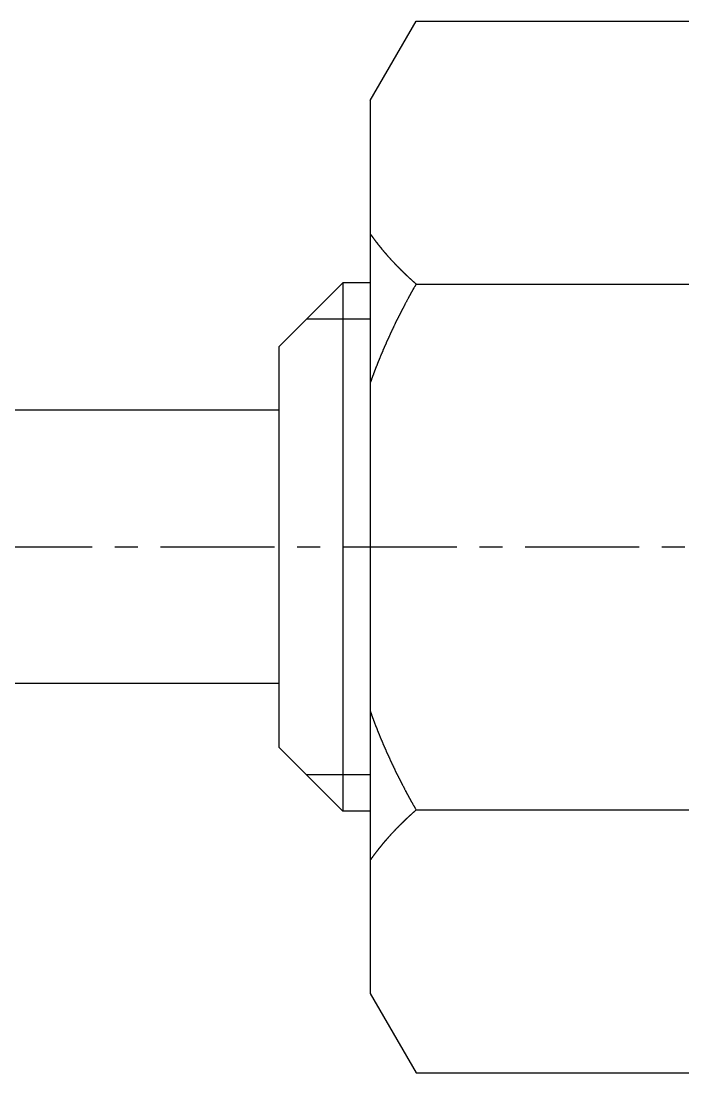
# Model space of a CAD drawing. Extents: x 56 to 259, y 61 to 128.
# Drawn here: x 105.59 to 112.92, y 105.6 to 117.15 of the extents above; entities that cross this region are included whole.
import ezdxf

# ---------------------------------------------------------------- set-up
doc = ezdxf.new("R2010")
doc.units = 0
doc.linetypes.add('CENTER', pattern=[2, 1.25, -0.25, 0.25, -0.25])
doc.layers.get('0').update_dxf_attribs({"linetype": 'CONTINUOUS'})
doc.layers.add('CENTER', color=1, linetype='CENTER')

msp = doc.modelspace()

# ---------------------------------------------------------------- linework, layer by layer
at = {"color": 7, "linetype": 'CONTINUOUS'}
for p, q in [((109.423, 116.273), (109.928, 117.146)), ((109.928, 117.146), (112.919, 117.146)), ((109.423, 116.273), (109.423, 106.473)), ((108.423, 113.573), (109.123, 114.273)), ((109.423, 114.273), (109.123, 114.273)), ((109.123, 114.273), (109.123, 108.473)), ((109.928, 114.259), (112.919, 114.259)), ((108.423, 109.173), (108.423, 113.573)), ((108.423, 112.873), (104.923, 112.873)), ((108.423, 109.873), (104.923, 109.873)), ((108.423, 109.173), (109.123, 108.473)), ((109.423, 108.473), (109.123, 108.473)), ((109.928, 108.486), (112.919, 108.486)), ((109.423, 106.473), (109.928, 105.599)), ((109.928, 105.599), (112.919, 105.599))]:
    msp.add_line(p, q, dxfattribs=at)
at = {"color": 3, "linetype": 'CONTINUOUS'}
for p, q in [((109.423, 113.873), (108.723, 113.873)), ((109.423, 108.873), (108.723, 108.873))]:
    msp.add_line(p, q, dxfattribs=at)
at = {"color": 7}
for points in [[(109.423, 114.81, 0), (109.425, 114.808, 0), (109.426, 114.806, 0), (109.428, 114.804, 0), (109.429, 114.802, 0), (109.431, 114.8, 0), (109.432, 114.797, 0), (109.434, 114.795, 0), (109.435, 114.793, 0), (109.437, 114.791, 0), (109.438, 114.789, 0), (109.44, 114.787, 0), (109.441, 114.785, 0), (109.443, 114.783, 0), (109.445, 114.78, 0), (109.446, 114.778, 0), (109.448, 114.776, 0), (109.449, 114.774, 0), (109.451, 114.772, 0), (109.452, 114.77, 0), (109.454, 114.768, 0), (109.455, 114.766, 0), (109.457, 114.764, 0), (109.458, 114.762, 0), (109.46, 114.759, 0), (109.462, 114.757, 0), (109.463, 114.755, 0), (109.465, 114.753, 0), (109.466, 114.751, 0), (109.468, 114.749, 0), (109.469, 114.747, 0), (109.471, 114.745, 0), (109.472, 114.743, 0), (109.474, 114.741, 0), (109.476, 114.739, 0), (109.477, 114.736, 0), (109.479, 114.734, 0), (109.48, 114.732, 0), (109.482, 114.73, 0), (109.483, 114.728, 0), (109.485, 114.726, 0), (109.487, 114.724, 0), (109.488, 114.722, 0), (109.49, 114.72, 0), (109.491, 114.718, 0), (109.493, 114.716, 0), (109.495, 114.714, 0), (109.496, 114.712, 0), (109.498, 114.71, 0), (109.499, 114.708, 0), (109.501, 114.705, 0), (109.503, 114.703, 0), (109.504, 114.701, 0), (109.506, 114.699, 0), (109.507, 114.697, 0), (109.509, 114.695, 0), (109.511, 114.693, 0), (109.512, 114.691, 0), (109.514, 114.689, 0), (109.516, 114.687, 0), (109.517, 114.685, 0), (109.519, 114.683, 0), (109.52, 114.681, 0), (109.522, 114.679, 0), (109.524, 114.677, 0), (109.525, 114.675, 0), (109.527, 114.673, 0), (109.529, 114.671, 0), (109.53, 114.669, 0), (109.532, 114.667, 0), (109.533, 114.665, 0), (109.535, 114.663, 0), (109.537, 114.661, 0), (109.538, 114.659, 0), (109.54, 114.657, 0), (109.542, 114.655, 0), (109.543, 114.652, 0), (109.545, 114.65, 0), (109.547, 114.648, 0), (109.548, 114.646, 0), (109.55, 114.644, 0), (109.552, 114.642, 0), (109.553, 114.64, 0), (109.555, 114.638, 0), (109.557, 114.636, 0), (109.558, 114.634, 0), (109.56, 114.632, 0), (109.562, 114.63, 0), (109.563, 114.628, 0), (109.565, 114.626, 0), (109.567, 114.624, 0), (109.568, 114.622, 0), (109.57, 114.62, 0), (109.572, 114.618, 0), (109.573, 114.616, 0), (109.575, 114.614, 0), (109.577, 114.612, 0), (109.578, 114.61, 0), (109.58, 114.608, 0), (109.582, 114.606, 0), (109.584, 114.605, 0), (109.585, 114.603, 0), (109.587, 114.601, 0), (109.589, 114.599, 0), (109.59, 114.597, 0), (109.592, 114.595, 0), (109.594, 114.593, 0), (109.595, 114.591, 0), (109.597, 114.589, 0), (109.599, 114.587, 0), (109.601, 114.585, 0), (109.602, 114.583, 0), (109.604, 114.581, 0), (109.606, 114.579, 0), (109.607, 114.577, 0), (109.609, 114.575, 0), (109.611, 114.573, 0), (109.613, 114.571, 0), (109.614, 114.569, 0), (109.616, 114.567, 0), (109.618, 114.565, 0), (109.62, 114.563, 0), (109.621, 114.561, 0), (109.623, 114.559, 0), (109.625, 114.557, 0), (109.626, 114.555, 0), (109.628, 114.553, 0), (109.63, 114.552, 0), (109.632, 114.55, 0), (109.633, 114.548, 0), (109.635, 114.546, 0), (109.637, 114.544, 0), (109.639, 114.542, 0), (109.64, 114.54, 0), (109.642, 114.538, 0), (109.644, 114.536, 0), (109.646, 114.534, 0), (109.647, 114.532, 0), (109.649, 114.53, 0), (109.651, 114.528, 0), (109.653, 114.526, 0), (109.654, 114.524, 0), (109.656, 114.523, 0), (109.658, 114.521, 0), (109.66, 114.519, 0), (109.662, 114.517, 0), (109.663, 114.515, 0), (109.665, 114.513, 0), (109.667, 114.511, 0), (109.669, 114.509, 0), (109.67, 114.507, 0), (109.672, 114.505, 0), (109.674, 114.503, 0), (109.676, 114.502, 0), (109.677, 114.5, 0), (109.679, 114.498, 0), (109.681, 114.496, 0), (109.683, 114.494, 0), (109.685, 114.492, 0), (109.686, 114.49, 0), (109.688, 114.488, 0), (109.69, 114.486, 0), (109.692, 114.484, 0), (109.694, 114.483, 0), (109.695, 114.481, 0), (109.697, 114.479, 0), (109.699, 114.477, 0), (109.701, 114.475, 0), (109.703, 114.473, 0), (109.704, 114.471, 0), (109.706, 114.469, 0), (109.708, 114.467, 0), (109.71, 114.466, 0), (109.712, 114.464, 0), (109.713, 114.462, 0), (109.715, 114.46, 0), (109.717, 114.458, 0), (109.719, 114.456, 0), (109.721, 114.454, 0), (109.723, 114.453, 0), (109.724, 114.451, 0), (109.726, 114.449, 0), (109.728, 114.447, 0), (109.73, 114.445, 0), (109.732, 114.443, 0), (109.734, 114.441, 0), (109.735, 114.439, 0), (109.737, 114.438, 0), (109.739, 114.436, 0), (109.741, 114.434, 0), (109.743, 114.432, 0), (109.745, 114.43, 0), (109.746, 114.428, 0), (109.748, 114.427, 0), (109.75, 114.425, 0), (109.752, 114.423, 0), (109.754, 114.421, 0), (109.756, 114.419, 0), (109.757, 114.417, 0), (109.759, 114.415, 0), (109.761, 114.414, 0), (109.763, 114.412, 0), (109.765, 114.41, 0), (109.767, 114.408, 0), (109.769, 114.406, 0), (109.77, 114.404, 0), (109.772, 114.403, 0), (109.774, 114.401, 0), (109.776, 114.399, 0), (109.778, 114.397, 0), (109.78, 114.395, 0), (109.782, 114.394, 0), (109.783, 114.392, 0), (109.785, 114.39, 0), (109.787, 114.388, 0), (109.789, 114.386, 0), (109.791, 114.384, 0), (109.793, 114.383, 0), (109.795, 114.381, 0), (109.797, 114.379, 0), (109.798, 114.377, 0), (109.8, 114.375, 0), (109.802, 114.374, 0), (109.804, 114.372, 0), (109.806, 114.37, 0), (109.808, 114.368, 0), (109.81, 114.366, 0), (109.812, 114.365, 0), (109.814, 114.363, 0), (109.815, 114.361, 0), (109.817, 114.359, 0), (109.819, 114.357, 0), (109.821, 114.356, 0), (109.823, 114.354, 0), (109.825, 114.352, 0), (109.827, 114.35, 0), (109.829, 114.348, 0), (109.831, 114.347, 0), (109.833, 114.345, 0), (109.834, 114.343, 0), (109.836, 114.341, 0), (109.838, 114.34, 0), (109.84, 114.338, 0), (109.842, 114.336, 0), (109.844, 114.334, 0), (109.846, 114.332, 0), (109.848, 114.331, 0), (109.85, 114.329, 0), (109.852, 114.327, 0), (109.854, 114.325, 0), (109.855, 114.324, 0), (109.857, 114.322, 0), (109.859, 114.32, 0), (109.861, 114.318, 0), (109.863, 114.317, 0), (109.865, 114.315, 0), (109.867, 114.313, 0), (109.869, 114.311, 0), (109.871, 114.31, 0), (109.873, 114.308, 0), (109.875, 114.306, 0), (109.877, 114.304, 0), (109.879, 114.303, 0), (109.881, 114.301, 0), (109.883, 114.299, 0), (109.884, 114.297, 0), (109.886, 114.296, 0), (109.888, 114.294, 0), (109.89, 114.292, 0), (109.892, 114.29, 0), (109.894, 114.289, 0), (109.896, 114.287, 0), (109.898, 114.285, 0), (109.9, 114.284, 0), (109.902, 114.282, 0), (109.904, 114.28, 0), (109.906, 114.278, 0), (109.908, 114.277, 0), (109.91, 114.275, 0), (109.912, 114.273, 0), (109.914, 114.271, 0), (109.916, 114.27, 0), (109.918, 114.268, 0), (109.92, 114.266, 0), (109.922, 114.265, 0), (109.924, 114.263, 0), (109.926, 114.261, 0), (109.928, 114.259, 0)], [(109.928, 114.259, 0), (109.925, 114.256, 0), (109.923, 114.252, 0), (109.921, 114.249, 0), (109.919, 114.245, 0), (109.917, 114.241, 0), (109.915, 114.238, 0), (109.913, 114.234, 0), (109.911, 114.23, 0), (109.909, 114.227, 0), (109.907, 114.223, 0), (109.905, 114.22, 0), (109.903, 114.216, 0), (109.901, 114.212, 0), (109.899, 114.209, 0), (109.896, 114.205, 0), (109.894, 114.201, 0), (109.892, 114.198, 0), (109.89, 114.194, 0), (109.888, 114.191, 0), (109.886, 114.187, 0), (109.884, 114.183, 0), (109.882, 114.18, 0), (109.88, 114.176, 0), (109.878, 114.172, 0), (109.876, 114.169, 0), (109.874, 114.165, 0), (109.872, 114.161, 0), (109.87, 114.158, 0), (109.868, 114.154, 0), (109.866, 114.15, 0), (109.864, 114.147, 0), (109.862, 114.143, 0), (109.86, 114.139, 0), (109.858, 114.136, 0), (109.856, 114.132, 0), (109.854, 114.128, 0), (109.852, 114.125, 0), (109.85, 114.121, 0), (109.848, 114.117, 0), (109.846, 114.114, 0), (109.844, 114.11, 0), (109.842, 114.106, 0), (109.84, 114.103, 0), (109.838, 114.099, 0), (109.836, 114.095, 0), (109.834, 114.092, 0), (109.832, 114.088, 0), (109.83, 114.084, 0), (109.828, 114.081, 0), (109.826, 114.077, 0), (109.824, 114.073, 0), (109.822, 114.07, 0), (109.82, 114.066, 0), (109.818, 114.062, 0), (109.816, 114.059, 0), (109.814, 114.055, 0), (109.812, 114.051, 0), (109.81, 114.048, 0), (109.808, 114.044, 0), (109.806, 114.04, 0), (109.804, 114.037, 0), (109.802, 114.033, 0), (109.8, 114.029, 0), (109.798, 114.025, 0), (109.796, 114.022, 0), (109.795, 114.018, 0), (109.793, 114.014, 0), (109.791, 114.011, 0), (109.789, 114.007, 0), (109.787, 114.003, 0), (109.785, 114, 0), (109.783, 113.996, 0), (109.781, 113.992, 0), (109.779, 113.988, 0), (109.777, 113.985, 0), (109.775, 113.981, 0), (109.773, 113.977, 0), (109.771, 113.974, 0), (109.769, 113.97, 0), (109.768, 113.966, 0), (109.766, 113.963, 0), (109.764, 113.959, 0), (109.762, 113.955, 0), (109.76, 113.951, 0), (109.758, 113.948, 0), (109.756, 113.944, 0), (109.754, 113.94, 0), (109.752, 113.936, 0), (109.75, 113.933, 0), (109.749, 113.929, 0), (109.747, 113.925, 0), (109.745, 113.922, 0), (109.743, 113.918, 0), (109.741, 113.914, 0), (109.739, 113.91, 0), (109.737, 113.907, 0), (109.735, 113.903, 0), (109.734, 113.899, 0), (109.732, 113.895, 0), (109.73, 113.892, 0), (109.728, 113.888, 0), (109.726, 113.884, 0), (109.724, 113.881, 0), (109.722, 113.877, 0), (109.721, 113.873, 0), (109.719, 113.869, 0), (109.717, 113.866, 0), (109.715, 113.862, 0), (109.713, 113.858, 0), (109.711, 113.854, 0), (109.709, 113.851, 0), (109.708, 113.847, 0), (109.706, 113.843, 0), (109.704, 113.839, 0), (109.702, 113.836, 0), (109.7, 113.832, 0), (109.698, 113.828, 0), (109.697, 113.824, 0), (109.695, 113.821, 0), (109.693, 113.817, 0), (109.691, 113.813, 0), (109.689, 113.809, 0), (109.688, 113.806, 0), (109.686, 113.802, 0), (109.684, 113.798, 0), (109.682, 113.794, 0), (109.68, 113.79, 0), (109.679, 113.787, 0), (109.677, 113.783, 0), (109.675, 113.779, 0), (109.673, 113.775, 0), (109.671, 113.772, 0), (109.67, 113.768, 0), (109.668, 113.764, 0), (109.666, 113.76, 0), (109.664, 113.756, 0), (109.662, 113.753, 0), (109.661, 113.749, 0), (109.659, 113.745, 0), (109.657, 113.741, 0), (109.655, 113.738, 0), (109.654, 113.734, 0), (109.652, 113.73, 0), (109.65, 113.726, 0), (109.648, 113.722, 0), (109.646, 113.719, 0), (109.645, 113.715, 0), (109.643, 113.711, 0), (109.641, 113.707, 0), (109.639, 113.704, 0), (109.638, 113.7, 0), (109.636, 113.696, 0), (109.634, 113.692, 0), (109.633, 113.688, 0), (109.631, 113.685, 0), (109.629, 113.681, 0), (109.627, 113.677, 0), (109.626, 113.673, 0), (109.624, 113.669, 0), (109.622, 113.666, 0), (109.62, 113.662, 0), (109.619, 113.658, 0), (109.617, 113.654, 0), (109.615, 113.65, 0), (109.614, 113.647, 0), (109.612, 113.643, 0), (109.61, 113.639, 0), (109.608, 113.635, 0), (109.607, 113.631, 0), (109.605, 113.627, 0), (109.603, 113.624, 0), (109.602, 113.62, 0), (109.6, 113.616, 0), (109.598, 113.612, 0), (109.597, 113.608, 0), (109.595, 113.605, 0), (109.593, 113.601, 0), (109.591, 113.597, 0), (109.59, 113.593, 0), (109.588, 113.589, 0), (109.586, 113.585, 0), (109.585, 113.582, 0), (109.583, 113.578, 0), (109.581, 113.574, 0), (109.58, 113.57, 0), (109.578, 113.566, 0), (109.576, 113.562, 0), (109.575, 113.559, 0), (109.573, 113.555, 0), (109.571, 113.551, 0), (109.57, 113.547, 0), (109.568, 113.543, 0), (109.567, 113.539, 0), (109.565, 113.536, 0), (109.563, 113.532, 0), (109.562, 113.528, 0), (109.56, 113.524, 0), (109.558, 113.52, 0), (109.557, 113.516, 0), (109.555, 113.513, 0), (109.553, 113.509, 0), (109.552, 113.505, 0), (109.55, 113.501, 0), (109.549, 113.497, 0), (109.547, 113.493, 0), (109.545, 113.489, 0), (109.544, 113.486, 0), (109.542, 113.482, 0), (109.541, 113.478, 0), (109.539, 113.474, 0), (109.537, 113.47, 0), (109.536, 113.466, 0), (109.534, 113.462, 0), (109.533, 113.459, 0), (109.531, 113.455, 0), (109.529, 113.451, 0), (109.528, 113.447, 0), (109.526, 113.443, 0), (109.525, 113.439, 0), (109.523, 113.435, 0), (109.521, 113.432, 0), (109.52, 113.428, 0), (109.518, 113.424, 0), (109.517, 113.42, 0), (109.515, 113.416, 0), (109.514, 113.412, 0), (109.512, 113.408, 0), (109.511, 113.404, 0), (109.509, 113.401, 0), (109.507, 113.397, 0), (109.506, 113.393, 0), (109.504, 113.389, 0), (109.503, 113.385, 0), (109.501, 113.381, 0), (109.5, 113.377, 0), (109.498, 113.373, 0), (109.497, 113.37, 0), (109.495, 113.366, 0), (109.494, 113.362, 0), (109.492, 113.358, 0), (109.49, 113.354, 0), (109.489, 113.35, 0), (109.487, 113.346, 0), (109.486, 113.342, 0), (109.484, 113.338, 0), (109.483, 113.335, 0), (109.481, 113.331, 0), (109.48, 113.327, 0), (109.478, 113.323, 0), (109.477, 113.319, 0), (109.475, 113.315, 0), (109.474, 113.311, 0), (109.472, 113.307, 0), (109.471, 113.303, 0), (109.469, 113.299, 0), (109.468, 113.296, 0), (109.466, 113.292, 0), (109.465, 113.288, 0), (109.463, 113.284, 0), (109.462, 113.28, 0), (109.461, 113.276, 0), (109.459, 113.272, 0), (109.458, 113.268, 0), (109.456, 113.264, 0), (109.455, 113.26, 0), (109.453, 113.257, 0), (109.452, 113.253, 0), (109.45, 113.249, 0), (109.449, 113.245, 0), (109.447, 113.241, 0), (109.446, 113.237, 0), (109.444, 113.233, 0), (109.443, 113.229, 0), (109.442, 113.225, 0), (109.44, 113.221, 0), (109.439, 113.217, 0), (109.437, 113.213, 0), (109.436, 113.209, 0), (109.434, 113.206, 0), (109.433, 113.202, 0), (109.432, 113.198, 0), (109.43, 113.194, 0), (109.429, 113.19, 0), (109.427, 113.186, 0), (109.426, 113.182, 0), (109.424, 113.178, 0), (109.423, 113.174, 0)], [(109.423, 109.571, 0), (109.425, 109.567, 0), (109.426, 109.563, 0), (109.427, 109.559, 0), (109.429, 109.555, 0), (109.43, 109.551, 0), (109.432, 109.547, 0), (109.433, 109.543, 0), (109.435, 109.54, 0), (109.436, 109.536, 0), (109.437, 109.532, 0), (109.439, 109.528, 0), (109.44, 109.524, 0), (109.442, 109.52, 0), (109.443, 109.516, 0), (109.445, 109.512, 0), (109.446, 109.508, 0), (109.447, 109.504, 0), (109.449, 109.5, 0), (109.45, 109.496, 0), (109.452, 109.493, 0), (109.453, 109.489, 0), (109.455, 109.485, 0), (109.456, 109.481, 0), (109.458, 109.477, 0), (109.459, 109.473, 0), (109.461, 109.469, 0), (109.462, 109.465, 0), (109.464, 109.461, 0), (109.465, 109.457, 0), (109.467, 109.453, 0), (109.468, 109.45, 0), (109.47, 109.446, 0), (109.471, 109.442, 0), (109.472, 109.438, 0), (109.474, 109.434, 0), (109.475, 109.43, 0), (109.477, 109.426, 0), (109.478, 109.422, 0), (109.48, 109.418, 0), (109.481, 109.415, 0), (109.483, 109.411, 0), (109.485, 109.407, 0), (109.486, 109.403, 0), (109.488, 109.399, 0), (109.489, 109.395, 0), (109.491, 109.391, 0), (109.492, 109.387, 0), (109.494, 109.383, 0), (109.495, 109.38, 0), (109.497, 109.376, 0), (109.498, 109.372, 0), (109.5, 109.368, 0), (109.501, 109.364, 0), (109.503, 109.36, 0), (109.504, 109.356, 0), (109.506, 109.352, 0), (109.508, 109.348, 0), (109.509, 109.345, 0), (109.511, 109.341, 0), (109.512, 109.337, 0), (109.514, 109.333, 0), (109.515, 109.329, 0), (109.517, 109.325, 0), (109.518, 109.321, 0), (109.52, 109.318, 0), (109.522, 109.314, 0), (109.523, 109.31, 0), (109.525, 109.306, 0), (109.526, 109.302, 0), (109.528, 109.298, 0), (109.529, 109.294, 0), (109.531, 109.29, 0), (109.533, 109.287, 0), (109.534, 109.283, 0), (109.536, 109.279, 0), (109.537, 109.275, 0), (109.539, 109.271, 0), (109.541, 109.267, 0), (109.542, 109.263, 0), (109.544, 109.26, 0), (109.545, 109.256, 0), (109.547, 109.252, 0), (109.549, 109.248, 0), (109.55, 109.244, 0), (109.552, 109.24, 0), (109.554, 109.237, 0), (109.555, 109.233, 0), (109.557, 109.229, 0), (109.558, 109.225, 0), (109.56, 109.221, 0), (109.562, 109.217, 0), (109.563, 109.213, 0), (109.565, 109.21, 0), (109.567, 109.206, 0), (109.568, 109.202, 0), (109.57, 109.198, 0), (109.572, 109.194, 0), (109.573, 109.19, 0), (109.575, 109.187, 0), (109.577, 109.183, 0), (109.578, 109.179, 0), (109.58, 109.175, 0), (109.582, 109.171, 0), (109.583, 109.167, 0), (109.585, 109.164, 0), (109.587, 109.16, 0), (109.588, 109.156, 0), (109.59, 109.152, 0), (109.592, 109.148, 0), (109.593, 109.145, 0), (109.595, 109.141, 0), (109.597, 109.137, 0), (109.598, 109.133, 0), (109.6, 109.129, 0), (109.602, 109.125, 0), (109.603, 109.122, 0), (109.605, 109.118, 0), (109.607, 109.114, 0), (109.608, 109.11, 0), (109.61, 109.106, 0), (109.612, 109.103, 0), (109.614, 109.099, 0), (109.615, 109.095, 0), (109.617, 109.091, 0), (109.619, 109.087, 0), (109.62, 109.084, 0), (109.622, 109.08, 0), (109.624, 109.076, 0), (109.626, 109.072, 0), (109.627, 109.068, 0), (109.629, 109.065, 0), (109.631, 109.061, 0), (109.633, 109.057, 0), (109.634, 109.053, 0), (109.636, 109.049, 0), (109.638, 109.046, 0), (109.64, 109.042, 0), (109.641, 109.038, 0), (109.643, 109.034, 0), (109.645, 109.03, 0), (109.647, 109.027, 0), (109.648, 109.023, 0), (109.65, 109.019, 0), (109.652, 109.015, 0), (109.654, 109.011, 0), (109.655, 109.008, 0), (109.657, 109.004, 0), (109.659, 109, 0), (109.661, 108.996, 0), (109.662, 108.993, 0), (109.664, 108.989, 0), (109.666, 108.985, 0), (109.668, 108.981, 0), (109.67, 108.977, 0), (109.671, 108.974, 0), (109.673, 108.97, 0), (109.675, 108.966, 0), (109.677, 108.962, 0), (109.679, 108.959, 0), (109.68, 108.955, 0), (109.682, 108.951, 0), (109.684, 108.947, 0), (109.686, 108.944, 0), (109.688, 108.94, 0), (109.689, 108.936, 0), (109.691, 108.932, 0), (109.693, 108.929, 0), (109.695, 108.925, 0), (109.697, 108.921, 0), (109.698, 108.917, 0), (109.7, 108.913, 0), (109.702, 108.91, 0), (109.704, 108.906, 0), (109.706, 108.902, 0), (109.708, 108.898, 0), (109.709, 108.895, 0), (109.711, 108.891, 0), (109.713, 108.887, 0), (109.715, 108.884, 0), (109.717, 108.88, 0), (109.719, 108.876, 0), (109.721, 108.872, 0), (109.722, 108.869, 0), (109.724, 108.865, 0), (109.726, 108.861, 0), (109.728, 108.857, 0), (109.73, 108.854, 0), (109.732, 108.85, 0), (109.734, 108.846, 0), (109.735, 108.842, 0), (109.737, 108.839, 0), (109.739, 108.835, 0), (109.741, 108.831, 0), (109.743, 108.827, 0), (109.745, 108.824, 0), (109.747, 108.82, 0), (109.749, 108.816, 0), (109.75, 108.813, 0), (109.752, 108.809, 0), (109.754, 108.805, 0), (109.756, 108.801, 0), (109.758, 108.798, 0), (109.76, 108.794, 0), (109.762, 108.79, 0), (109.764, 108.787, 0), (109.766, 108.783, 0), (109.768, 108.779, 0), (109.769, 108.775, 0), (109.771, 108.772, 0), (109.773, 108.768, 0), (109.775, 108.764, 0), (109.777, 108.761, 0), (109.779, 108.757, 0), (109.781, 108.753, 0), (109.783, 108.749, 0), (109.785, 108.746, 0), (109.787, 108.742, 0), (109.789, 108.738, 0), (109.791, 108.735, 0), (109.793, 108.731, 0), (109.795, 108.727, 0), (109.796, 108.724, 0), (109.798, 108.72, 0), (109.8, 108.716, 0), (109.802, 108.712, 0), (109.804, 108.709, 0), (109.806, 108.705, 0), (109.808, 108.701, 0), (109.81, 108.698, 0), (109.812, 108.694, 0), (109.814, 108.69, 0), (109.816, 108.687, 0), (109.818, 108.683, 0), (109.82, 108.679, 0), (109.822, 108.676, 0), (109.824, 108.672, 0), (109.826, 108.668, 0), (109.828, 108.665, 0), (109.83, 108.661, 0), (109.832, 108.657, 0), (109.834, 108.654, 0), (109.836, 108.65, 0), (109.838, 108.646, 0), (109.84, 108.643, 0), (109.842, 108.639, 0), (109.844, 108.635, 0), (109.846, 108.632, 0), (109.848, 108.628, 0), (109.85, 108.624, 0), (109.852, 108.621, 0), (109.854, 108.617, 0), (109.856, 108.613, 0), (109.858, 108.61, 0), (109.86, 108.606, 0), (109.862, 108.602, 0), (109.864, 108.599, 0), (109.866, 108.595, 0), (109.868, 108.591, 0), (109.87, 108.588, 0), (109.872, 108.584, 0), (109.874, 108.58, 0), (109.876, 108.577, 0), (109.878, 108.573, 0), (109.88, 108.569, 0), (109.882, 108.566, 0), (109.884, 108.562, 0), (109.886, 108.559, 0), (109.888, 108.555, 0), (109.89, 108.551, 0), (109.892, 108.548, 0), (109.894, 108.544, 0), (109.896, 108.54, 0), (109.899, 108.537, 0), (109.901, 108.533, 0), (109.903, 108.529, 0), (109.905, 108.526, 0), (109.907, 108.522, 0), (109.909, 108.519, 0), (109.911, 108.515, 0), (109.913, 108.511, 0), (109.915, 108.508, 0), (109.917, 108.504, 0), (109.919, 108.5, 0), (109.921, 108.497, 0), (109.923, 108.493, 0), (109.925, 108.49, 0), (109.928, 108.486, 0)], [(109.928, 108.486, 0), (109.926, 108.484, 0), (109.924, 108.483, 0), (109.922, 108.481, 0), (109.92, 108.479, 0), (109.918, 108.477, 0), (109.916, 108.476, 0), (109.914, 108.474, 0), (109.912, 108.472, 0), (109.91, 108.471, 0), (109.908, 108.469, 0), (109.906, 108.467, 0), (109.904, 108.465, 0), (109.902, 108.464, 0), (109.9, 108.462, 0), (109.898, 108.46, 0), (109.896, 108.458, 0), (109.894, 108.457, 0), (109.892, 108.455, 0), (109.89, 108.453, 0), (109.888, 108.451, 0), (109.886, 108.45, 0), (109.884, 108.448, 0), (109.882, 108.446, 0), (109.881, 108.445, 0), (109.879, 108.443, 0), (109.877, 108.441, 0), (109.875, 108.439, 0), (109.873, 108.438, 0), (109.871, 108.436, 0), (109.869, 108.434, 0), (109.867, 108.432, 0), (109.865, 108.43, 0), (109.863, 108.429, 0), (109.861, 108.427, 0), (109.859, 108.425, 0), (109.857, 108.423, 0), (109.855, 108.422, 0), (109.853, 108.42, 0), (109.852, 108.418, 0), (109.85, 108.416, 0), (109.848, 108.415, 0), (109.846, 108.413, 0), (109.844, 108.411, 0), (109.842, 108.409, 0), (109.84, 108.408, 0), (109.838, 108.406, 0), (109.836, 108.404, 0), (109.834, 108.402, 0), (109.832, 108.4, 0), (109.831, 108.399, 0), (109.829, 108.397, 0), (109.827, 108.395, 0), (109.825, 108.393, 0), (109.823, 108.391, 0), (109.821, 108.39, 0), (109.819, 108.388, 0), (109.817, 108.386, 0), (109.815, 108.384, 0), (109.813, 108.382, 0), (109.812, 108.381, 0), (109.81, 108.379, 0), (109.808, 108.377, 0), (109.806, 108.375, 0), (109.804, 108.373, 0), (109.802, 108.372, 0), (109.8, 108.37, 0), (109.798, 108.368, 0), (109.796, 108.366, 0), (109.795, 108.364, 0), (109.793, 108.363, 0), (109.791, 108.361, 0), (109.789, 108.359, 0), (109.787, 108.357, 0), (109.785, 108.355, 0), (109.783, 108.354, 0), (109.781, 108.352, 0), (109.78, 108.35, 0), (109.778, 108.348, 0), (109.776, 108.346, 0), (109.774, 108.344, 0), (109.772, 108.343, 0), (109.77, 108.341, 0), (109.768, 108.339, 0), (109.767, 108.337, 0), (109.765, 108.335, 0), (109.763, 108.333, 0), (109.761, 108.332, 0), (109.759, 108.33, 0), (109.757, 108.328, 0), (109.755, 108.326, 0), (109.754, 108.324, 0), (109.752, 108.322, 0), (109.75, 108.321, 0), (109.748, 108.319, 0), (109.746, 108.317, 0), (109.744, 108.315, 0), (109.742, 108.313, 0), (109.741, 108.311, 0), (109.739, 108.309, 0), (109.737, 108.308, 0), (109.735, 108.306, 0), (109.733, 108.304, 0), (109.731, 108.302, 0), (109.73, 108.3, 0), (109.728, 108.298, 0), (109.726, 108.296, 0), (109.724, 108.295, 0), (109.722, 108.293, 0), (109.721, 108.291, 0), (109.719, 108.289, 0), (109.717, 108.287, 0), (109.715, 108.285, 0), (109.713, 108.283, 0), (109.711, 108.281, 0), (109.71, 108.28, 0), (109.708, 108.278, 0), (109.706, 108.276, 0), (109.704, 108.274, 0), (109.702, 108.272, 0), (109.701, 108.27, 0), (109.699, 108.268, 0), (109.697, 108.266, 0), (109.695, 108.264, 0), (109.693, 108.263, 0), (109.692, 108.261, 0), (109.69, 108.259, 0), (109.688, 108.257, 0), (109.686, 108.255, 0), (109.684, 108.253, 0), (109.683, 108.251, 0), (109.681, 108.249, 0), (109.679, 108.247, 0), (109.677, 108.246, 0), (109.675, 108.244, 0), (109.674, 108.242, 0), (109.672, 108.24, 0), (109.67, 108.238, 0), (109.668, 108.236, 0), (109.667, 108.234, 0), (109.665, 108.232, 0), (109.663, 108.23, 0), (109.661, 108.228, 0), (109.659, 108.226, 0), (109.658, 108.224, 0), (109.656, 108.223, 0), (109.654, 108.221, 0), (109.652, 108.219, 0), (109.651, 108.217, 0), (109.649, 108.215, 0), (109.647, 108.213, 0), (109.645, 108.211, 0), (109.644, 108.209, 0), (109.642, 108.207, 0), (109.64, 108.205, 0), (109.638, 108.203, 0), (109.637, 108.201, 0), (109.635, 108.199, 0), (109.633, 108.197, 0), (109.631, 108.195, 0), (109.63, 108.194, 0), (109.628, 108.192, 0), (109.626, 108.19, 0), (109.624, 108.188, 0), (109.623, 108.186, 0), (109.621, 108.184, 0), (109.619, 108.182, 0), (109.617, 108.18, 0), (109.616, 108.178, 0), (109.614, 108.176, 0), (109.612, 108.174, 0), (109.611, 108.172, 0), (109.609, 108.17, 0), (109.607, 108.168, 0), (109.605, 108.166, 0), (109.604, 108.164, 0), (109.602, 108.162, 0), (109.6, 108.16, 0), (109.599, 108.158, 0), (109.597, 108.156, 0), (109.595, 108.154, 0), (109.593, 108.152, 0), (109.592, 108.15, 0), (109.59, 108.148, 0), (109.588, 108.146, 0), (109.587, 108.144, 0), (109.585, 108.142, 0), (109.583, 108.14, 0), (109.581, 108.139, 0), (109.58, 108.137, 0), (109.578, 108.135, 0), (109.576, 108.133, 0), (109.575, 108.131, 0), (109.573, 108.129, 0), (109.571, 108.127, 0), (109.57, 108.125, 0), (109.568, 108.123, 0), (109.566, 108.121, 0), (109.565, 108.119, 0), (109.563, 108.117, 0), (109.561, 108.115, 0), (109.56, 108.113, 0), (109.558, 108.111, 0), (109.556, 108.109, 0), (109.555, 108.107, 0), (109.553, 108.105, 0), (109.551, 108.103, 0), (109.55, 108.101, 0), (109.548, 108.098, 0), (109.546, 108.096, 0), (109.545, 108.094, 0), (109.543, 108.092, 0), (109.541, 108.09, 0), (109.54, 108.088, 0), (109.538, 108.086, 0), (109.536, 108.084, 0), (109.535, 108.082, 0), (109.533, 108.08, 0), (109.531, 108.078, 0), (109.53, 108.076, 0), (109.528, 108.074, 0), (109.527, 108.072, 0), (109.525, 108.07, 0), (109.523, 108.068, 0), (109.522, 108.066, 0), (109.52, 108.064, 0), (109.518, 108.062, 0), (109.517, 108.06, 0), (109.515, 108.058, 0), (109.513, 108.056, 0), (109.512, 108.054, 0), (109.51, 108.052, 0), (109.509, 108.05, 0), (109.507, 108.048, 0), (109.505, 108.046, 0), (109.504, 108.044, 0), (109.502, 108.041, 0), (109.501, 108.039, 0), (109.499, 108.037, 0), (109.497, 108.035, 0), (109.496, 108.033, 0), (109.494, 108.031, 0), (109.493, 108.029, 0), (109.491, 108.027, 0), (109.489, 108.025, 0), (109.488, 108.023, 0), (109.486, 108.021, 0), (109.485, 108.019, 0), (109.483, 108.017, 0), (109.481, 108.015, 0), (109.48, 108.013, 0), (109.478, 108.01, 0), (109.477, 108.008, 0), (109.475, 108.006, 0), (109.474, 108.004, 0), (109.472, 108.002, 0), (109.47, 108, 0), (109.469, 107.998, 0), (109.467, 107.996, 0), (109.466, 107.994, 0), (109.464, 107.992, 0), (109.463, 107.99, 0), (109.461, 107.987, 0), (109.459, 107.985, 0), (109.458, 107.983, 0), (109.456, 107.981, 0), (109.455, 107.979, 0), (109.453, 107.977, 0), (109.452, 107.975, 0), (109.45, 107.973, 0), (109.449, 107.971, 0), (109.447, 107.969, 0), (109.446, 107.966, 0), (109.444, 107.964, 0), (109.443, 107.962, 0), (109.441, 107.96, 0), (109.439, 107.958, 0), (109.438, 107.956, 0), (109.436, 107.954, 0), (109.435, 107.952, 0), (109.433, 107.949, 0), (109.432, 107.947, 0), (109.43, 107.945, 0), (109.429, 107.943, 0), (109.427, 107.941, 0), (109.426, 107.939, 0), (109.424, 107.937, 0), (109.423, 107.935, 0)]]:
    msp.add_polyline3d(points, dxfattribs=at)
at = {"layer": 'CENTER', "color": 1, "linetype": 'CENTER'}
msp.add_line((87.123, 111.373), (197.023, 111.373), dxfattribs=at)

doc.saveas('drawing.dxf')
